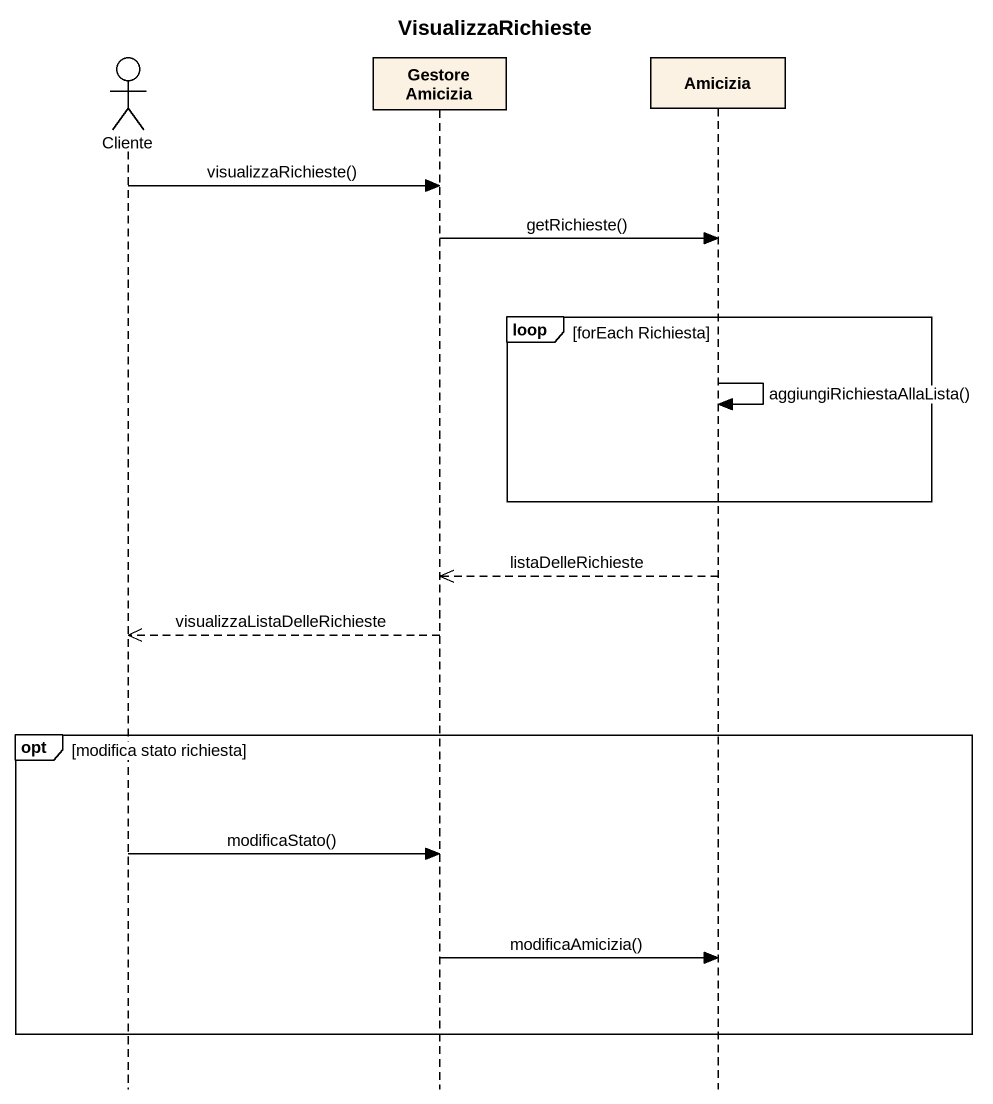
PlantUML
@startuml
title VisualizzaRichieste
hide footbox
actor Cliente
participant "Gestore Amicizia" as Gestore_Amicizia
participant Amicizia

Cliente -> Gestore_Amicizia : visualizzaRichieste()
Gestore_Amicizia -> Amicizia : getRichieste()
loop forEach Richiesta
  Amicizia -> Amicizia : aggiungiRichiestaAllaLista()
end
Amicizia -->> Gestore_Amicizia : listaDelleRichieste
Gestore_Amicizia -->> Cliente : visualizzaListaDelleRichieste
opt modifica stato richiesta
  Cliente -> Gestore_Amicizia : modificaStato()
  Gestore_Amicizia -> Amicizia : modificaAmicizia()
end
@enduml
